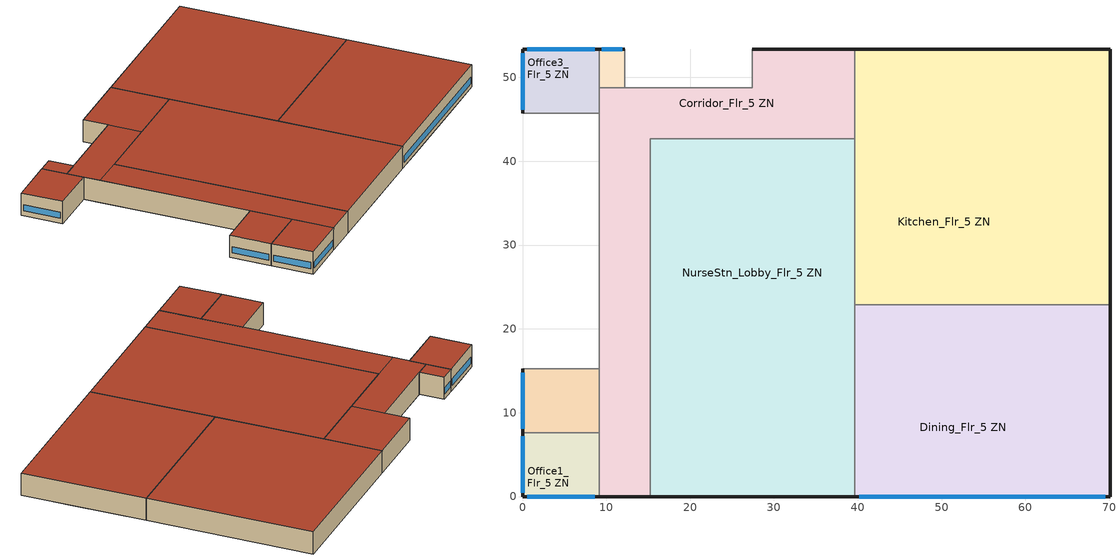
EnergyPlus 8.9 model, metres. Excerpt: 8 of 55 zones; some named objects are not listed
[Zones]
Corridor_Flr_5 ZN
 floor adiabatic (BTAP-Int-Wall): 15.24,4.57 15.24,0 9.14,0 9.14,4.57 z17.07; 28.96,53.34 28.96,48.77 27.43,48.77 27.43,53.34 z17.07
 floor to Corridor_SE_Flr_4 ZN (BTAP-Int-Floor): 15.24,10.67 15.24,4.57 9.14,4.57 9.14,10.67 z17.07
 floor to Corridor_NW_Flr_4 ZN (BTAP-Int-Floor): 39.62,53.34 39.62,42.67 9.14,42.67 9.14,48.77 28.96,48.77 28.96,53.34 z17.07
 floor to Lab_Flr_4 ZN (BTAP-Int-Floor): 15.24,33.53 15.24,10.67 9.14,10.67 9.14,33.53 z17.07
 floor to NurseStn_Lobby_Flr_4 ZN (BTAP-Int-Floor): 15.24,42.67 15.24,33.53 9.14,33.53 9.14,42.67 z17.07
 wall outside (BTAP-Ext-Wall-Mass:U-0.315): 9.14,0 15.24,0 / 39.62,53.34 27.43,53.34 z17.07:21.34
 wall adiabatic (BTAP-Int-Wall): 9.14,45.72 9.14,15.24 9.14,7.62 / 27.43,53.34 27.43,48.77 12.19,48.77 9.14,48.77 z17.07:21.34
 wall to NurseStn_Lobby_Flr_5 ZN (BTAP-Int-Wall): 15.24,0 15.24,42.67 39.62,42.67 z17.07:21.34
 wall to Office1_Flr_5 ZN (BTAP-Int-Wall): 9.14,7.62 9.14,0 z17.07:21.34
 wall to Office3_Flr_5 ZN (BTAP-Int-Wall): 9.14,48.77 9.14,45.72 z17.07:21.34
 wall to Kitchen_Flr_5 ZN (BTAP-Int-Wall): 39.62,42.67 39.62,53.34 z17.07:21.34
 roof outside (BTAP-Ext-Roof-Metal:U-0.227): 15.24,0 15.24,42.67 9.14,42.67 9.14,0 z21.34; 39.62,42.67 39.62,53.34 27.43,53.34 27.43,42.67 z21.34; 27.43,42.67 27.43,48.77 9.14,48.77 9.14,42.67 z21.34
Dining_Flr_5 ZN
 floor adiabatic (BTAP-Int-Wall): 70.1,22.86 70.1,8.99 65.53,8.99 65.53,22.86 z17.07; 70.1,8.99 70.1,4.57 65.53,4.57 65.53,8.99 z17.07; 62.48,4.57 62.48,0 44.2,0 44.2,4.57 z17.07; 44.2,4.57 44.2,0 39.62,0 39.62,4.57 z17.07
 floor to PatRoom2_Flr_4 ZN (BTAP-Int-Floor): 70.1,4.57 70.1,0 62.48,0 62.48,4.57 z17.07
 floor to Radiology_Flr_4 ZN (BTAP-Int-Floor): 60.96,22.86 60.96,19.81 39.62,19.81 39.62,22.86 z17.07
 floor to Corridor_SE_Flr_4 ZN (BTAP-Int-Floor): 65.53,22.86 65.53,4.57 39.62,4.57 39.62,10.67 60.96,10.67 60.96,22.86 z17.07
 floor to NurseStn_Lobby_Flr_4 ZN (BTAP-Int-Floor): 60.96,19.81 60.96,10.67 39.62,10.67 39.62,19.81 z17.07
 wall outside (BTAP-Ext-Wall-Mass:U-0.315): 39.62,0 70.1,0 70.1,22.86 z17.07:21.34
 wall to NurseStn_Lobby_Flr_5 ZN (BTAP-Int-Wall): 39.62,22.86 39.62,0 z17.07:21.34
 wall to Kitchen_Flr_5 ZN (BTAP-Int-Wall): 70.1,22.86 39.62,22.86 z17.07:21.34
 window (BTAP-Ext-FixedWindow:U=0.240 SHGC=0.600): 40.2,0 69.53,0 z17.98:19.2
 roof outside (BTAP-Ext-Roof-Metal:U-0.227): 70.1,0 70.1,22.86 39.62,22.86 39.62,0 z21.34
Kitchen_Flr_5 ZN
 floor to Corridor_NW_Flr_4 ZN (BTAP-Int-Floor): 65.53,48.77 65.53,42.67 39.62,42.67 39.62,48.77 z17.07
 floor to PatRoom4_Flr_4 ZN (BTAP-Int-Floor): 70.1,53.34 70.1,48.77 62.48,48.77 62.48,53.34 z17.07
 floor adiabatic (BTAP-Int-Wall): 62.48,53.34 62.48,48.77 44.2,48.77 44.2,53.34 z17.07; 70.1,48.77 70.1,22.86 65.53,22.86 65.53,48.77 z17.07; 44.2,53.34 44.2,48.77 39.62,48.77 39.62,53.34 z17.07
 floor to Radiology_Flr_4 ZN (BTAP-Int-Floor): 60.96,42.67 60.96,22.86 39.62,22.86 39.62,42.67 z17.07
 floor to Corridor_SE_Flr_4 ZN (BTAP-Int-Floor): 65.53,42.67 65.53,22.86 60.96,22.86 60.96,42.67 z17.07
 wall outside (BTAP-Ext-Wall-Mass:U-0.315): 70.1,22.86 70.1,53.34 39.62,53.34 z17.07:21.34
 wall to NurseStn_Lobby_Flr_5 ZN (BTAP-Int-Wall): 39.62,42.67 39.62,22.86 z17.07:21.34
 roof outside (BTAP-Ext-Roof-Metal:U-0.227): 70.1,22.86 70.1,53.34 39.62,53.34 39.62,22.86 z21.34
NurseStn_Lobby_Flr_5 ZN
 floor to NurseStn_Lobby_Flr_4 ZN (BTAP-Int-Floor): 39.62,42.67 39.62,10.67 28.96,10.67 28.96,19.81 15.24,19.81 15.24,42.67 z17.07
 floor to Corridor_SE_Flr_4 ZN (BTAP-Int-Floor): 39.62,10.67 39.62,0 28.96,0 28.96,4.57 15.24,4.57 15.24,10.67 z17.07
 floor to Lab_Flr_4 ZN (BTAP-Int-Floor): 28.96,19.81 28.96,10.67 15.24,10.67 15.24,19.81 z17.07
 floor adiabatic (BTAP-Int-Wall): 28.96,4.57 28.96,0 15.24,0 15.24,4.57 z17.07
 wall outside (BTAP-Ext-Wall-Mass:U-0.315): 15.24,0 39.62,0 z17.07:21.34
 roof outside (BTAP-Ext-Roof-Metal:U-0.227): 39.62,0 39.62,42.67 15.24,42.67 15.24,0 z21.34
Office1_Flr_5 ZN
 floor adiabatic (BTAP-Int-Wall): 4.57,7.62 4.57,4.57 0,4.57 0,7.62 z17.07; 9.14,4.57 9.14,0 6.1,0 6.1,4.57 z17.07
 floor to PatRoom6_Flr_4 ZN (BTAP-Int-Floor): 6.1,4.57 6.1,0 0,0 0,4.57 z17.07
 floor to Corridor_SE_Flr_4 ZN (BTAP-Int-Floor): 9.14,7.62 9.14,4.57 4.57,4.57 4.57,7.62 z17.07
 wall outside (BTAP-Ext-Wall-Mass:U-0.315): 0,7.62 0,0 9.14,0 z17.07:21.34
 wall adiabatic (BTAP-Int-Wall): 9.14,7.62 0,7.62 z17.07:21.34
 window (BTAP-Ext-FixedWindow:U=0.240 SHGC=0.600): 0.55,0 8.59,0 / 0,7.16 0,0.46 z17.98:19.2
 roof outside (BTAP-Ext-Roof-Metal:U-0.227): 9.14,0 9.14,7.62 0,7.62 0,0 z21.34
Office2_Mult5_Flr_5 ZN
 floor adiabatic (BTAP-Int-Wall): 4.57,15.24 4.57,8.99 0,8.99 0,15.24 z17.07; 9.14,10.67 9.14,7.62 4.57,7.62 4.57,10.67 z17.07; 4.57,8.99 4.57,7.62 0,7.62 0,8.99 z17.07; 9.14,15.24 9.14,10.67 4.57,10.67 4.57,15.24 z17.07
 wall outside (BTAP-Ext-Wall-Mass:U-0.315): 0,15.24 0,7.62 z17.07:21.34
 wall adiabatic (BTAP-Int-Wall): 0,7.62 9.14,7.62 9.14,15.24 0,15.24 z17.07:21.34
 window (BTAP-Ext-FixedWindow:U=0.240 SHGC=0.600): 0,14.78 0,8.08 z17.98:19.2
 roof outside (BTAP-Ext-Roof-Metal:U-0.227): 9.14,7.62 9.14,15.24 0,15.24 0,7.62 z21.34
Office3_Flr_5 ZN
 floor to PatRoom8_Flr_4 ZN (BTAP-Int-Floor): 6.1,53.34 6.1,48.77 0,48.77 0,53.34 z17.07
 floor to Corridor_NW_Flr_4 ZN (BTAP-Int-Floor): 9.14,48.77 9.14,45.72 4.57,45.72 4.57,48.77 z17.07
 floor adiabatic (BTAP-Int-Wall): 9.14,53.34 9.14,48.77 6.1,48.77 6.1,53.34 z17.07; 4.57,48.77 4.57,45.72 0,45.72 0,48.77 z17.07
 wall outside (BTAP-Ext-Wall-Mass:U-0.315): 9.14,53.34 0,53.34 0,45.72 z17.07:21.34
 wall adiabatic (BTAP-Int-Wall): 9.14,48.77 9.14,53.34 / 0,45.72 9.14,45.72 z17.07:21.34
 window (BTAP-Ext-FixedWindow:U=0.240 SHGC=0.600): 8.59,53.34 0.55,53.34 / 0,52.88 0,46.18 z17.98:19.2
 roof outside (BTAP-Ext-Roof-Metal:U-0.227): 9.14,45.72 9.14,53.34 0,53.34 0,45.72 z21.34
Office4_Mult6_Flr_5 ZN
 floor adiabatic (BTAP-Int-Wall): 12.19,53.34 12.19,48.77 9.14,48.77 9.14,53.34 z17.07
 wall outside (BTAP-Ext-Wall-Mass:U-0.315): 12.19,53.34 9.14,53.34 z17.07:21.34
 wall adiabatic (BTAP-Int-Wall): 9.14,53.34 9.14,48.77 12.19,48.77 12.19,53.34 z17.07:21.34
 window (BTAP-Ext-FixedWindow:U=0.240 SHGC=0.600): 11.88,53.34 9.45,53.34 z17.98:19.2
 roof outside (BTAP-Ext-Roof-Metal:U-0.227): 12.19,48.77 12.19,53.34 9.14,53.34 9.14,48.77 z21.34
[Building]
Hospital-CAN_BC_Vancouver.Intl.AP.718920_CWEC2016.epw created: 2018-09-18 16:56:11 +0000
[Site:Location]
Vancouver Intl AP_BC_CAN: Latitude {deg}=49.195; Longitude {deg}=-123.184; Time Zone {hr}=-8; Elevation {m}=4.3
[Site:GroundTemperature:BuildingSurface]
19.527, 19.502, 19.536, 19.598, 20.002, 21.64, 22.225, 22.375, 21.449, 20.121, 19.802, 19.633
[Site:WaterMainsTemperature]
Calculation Method=Correlation; Annual Average Outdoor Air Temperature {C}=10.4083; Maximum Difference In Monthly Average Outdoor Air Temperatures {deltaC}=14.1
[SizingPeriod:DesignDay] Day of Month=21; Dry-Bulb Temperature Range Modifier Type=DefaultMultipliers; Humidity Condition Type=Wetbulb; Barometric Pressure {Pa}=101273; Rain Indicator=No; Snow Indicator=No; Daylight Saving Time Indicator=No
Name | Month | Day Type | Maximum Dry-Bulb Temperature {C} | Daily Dry-Bulb Temperature Range {deltaC} | Wetbulb or DewPoint at Maximum Dry-Bulb {C} | Wind Speed {m/s} | Wind Direction {deg} | Solar Model Indicator | ASHRAE Clear Sky Optical Depth for Beam Irradiance (taub) | ASHRAE Clear Sky Optical Depth for Diffuse Irradiance (taud) | Sky Clearness
Vancouver Intl AP Ann Clg .4% Condns DB=>MWB | 7 | SummerDesignDay | 25.1 | 7.6 | 18.5 | 3.7 | 300 | ASHRAETau | 0.359 | 2.485
Vancouver Intl AP Ann Htg 99.6% Condns DB | 12 | WinterDesignDay | -6.1 | 0 | -6.1 | 3 | 100 | ASHRAEClearSky |  |  | 0
[Material] Thermal Absorptance=0.9
Name | Roughness | Thickness {m} | Conductivity {W/m-K} | Density {kg/m3} | Specific Heat {J/kg-K} | Solar Absorptance | Visible Absorptance
1/2IN Gypsum 1 | Smooth | 0.0127 | 0.16 | 784.9 | 830 | 0.4 | 0.4
100mm Normalweight concrete floor 1 | MediumSmooth | 0.1016 | 2.31 | 2322 | 832 | 0.7 | 0.7
1IN Stucco 2 | Smooth | 0.0253 | 0.6918 | 1858 | 837 | 0.7 | 0.92
8IN CONCRETE HW RefBldg 1 | Rough | 0.2032 | 1.311 | 2240 | 836.8 | 0.7 | 0.7
G01 13mm gypsum board 1 | Smooth | 0.0127 | 0.16 | 800 | 1090 | 0.7 | 0.5
Metal Roof Surface 1 | Smooth | 0.0008 | 45.28 | 7824 | 500 | 0.7 | 0.7
[Material:NoMass] Roughness=Smooth; Thermal Absorptance=0.9; Solar Absorptance=0.7
Name | Thermal Resistance {m2-K/W} | Visible Absorptance
Typical Carpet Pad | 0.21648 | 0.8
Typical Insulation 2 | 2.90366 | 0.7
Typical Insulation 3 | 4.40527 | 0.7
[WindowMaterial:Blind]
Window Material Blind 1: Slat Orientation=Horizontal; Slat Width {m}=0.025; Slat Separation {m}=0.01875; Slat Thickness {m}=0.001; Slat Angle {deg}=45; Slat Conductivity {W/m-K}=221; Slat Beam Solar Transmittance=0; Front Side Slat Beam Solar Reflectance=0.5; Back Side Slat Beam Solar Reflectance=0.5; Slat Diffuse Solar Transmittance=0; Front Side Slat Diffuse Solar Reflectance=0.5; Back Side Slat Diffuse Solar Reflectance=0.5; Slat Beam Visible Transmittance=0; Front Side Slat Beam Visible Reflectance=0.5; Back Side Slat Beam Visible Reflectance=0.5; Slat Diffuse Visible Transmittance=0; Front Side Slat Diffuse Visible Reflectance=0.5; Back Side Slat Diffuse Visible Reflectance=0.5; Slat Infrared Hemispherical Transmittance=0; Front Side Slat Infrared Hemispherical Emissivity=0.9; Back Side Slat Infrared Hemispherical Emissivity=0.9; Blind to Glass Distance {m}=0.05; Blind Top Opening Multiplier=0.5; Blind Bottom Opening Multiplier=0.5; Blind Left Side Opening Multiplier=0.5; Blind Right Side Opening Multiplier=0.5; Minimum Slat Angle {deg}=0; Maximum Slat Angle {deg}=180
[WindowMaterial:SimpleGlazingSystem]
SimpleGlazing:U=0.240 SHGC=0.600: U-Factor {W/m2-K}=2.4; Solar Heat Gain Coefficient=0.6; Visible Transmittance=0.21
[WindowProperty:ShadingControl]
Shading Control 1: Shading Type=InteriorBlind; Shading Control Type=OnIfHighSolarOnWindow; Setpoint {BasedOnField A4}=27; Shading Control Is Scheduled=No; Glare Control Is Active=No; Shading Device Material=Window Material Blind 1
[Construction]
BTAP-Ext-FixedWindow:U=0.240 SHGC=0.600: SimpleGlazing:U=0.240 SHGC=0.600
BTAP-Ext-Roof-Metal:U-0.227: Metal Roof Surface 1, Typical Insulation 3
BTAP-Ext-Wall-Mass:U-0.315: 1IN Stucco 2, 8IN CONCRETE HW RefBldg 1, Typical Insulation 2, 1/2IN Gypsum 1
BTAP-Int-Floor: 100mm Normalweight concrete floor 1, Typical Carpet Pad
BTAP-Int-Wall: G01 13mm gypsum board 1, G01 13mm gypsum board 1
[Zone]
Name | Multiplier
Corridor_Flr_5 ZN; Dining_Flr_5 ZN; Kitchen_Flr_5 ZN; NurseStn_Lobby_Flr_5 ZN; Office1_Flr_5 ZN; Office3_Flr_5 ZN
Office2_Mult5_Flr_5 ZN | 5
Office4_Mult6_Flr_5 ZN | 6
[ZoneControl:Thermostat] Control Object Type 1=ThermostatSetpoint:DualSetpoint
Name | Zone or ZoneList | Control Type Schedule | Control Name 1
Corridor_Flr_5 ZN Thermostat | Corridor_Flr_5 ZN | Corridor_Flr_5 ZN Thermostat Schedule | Space Function Corridor/Transition area - hospital-sch-B Thermostat 3
Dining_Flr_5 ZN Thermostat | Dining_Flr_5 ZN | Dining_Flr_5 ZN Thermostat Schedule | Space Function Dining area - bar lounge/leisure dining Thermostat 1
Kitchen_Flr_5 ZN Thermostat | Kitchen_Flr_5 ZN | Kitchen_Flr_5 ZN Thermostat Schedule | Space Function Food preparation area Thermostat 1
NurseStn_Lobby_Flr_5 ZN Thermostat | NurseStn_Lobby_Flr_5 ZN | NurseStn_Lobby_Flr_5 ZN Thermostat Schedule | Space Function Health care facility nurses station Thermostat 5
Office1_Flr_5 ZN Thermostat | Office1_Flr_5 ZN | Office1_Flr_5 ZN Thermostat Schedule | Space Function Office enclosed > 25 m2 Thermostat 2
Office2_Mult5_Flr_5 ZN Thermostat | Office2_Mult5_Flr_5 ZN | Office2_Mult5_Flr_5 ZN Thermostat Schedule | Space Function Office enclosed > 25 m2 Thermostat 4
Office3_Flr_5 ZN Thermostat | Office3_Flr_5 ZN | Office3_Flr_5 ZN Thermostat Schedule | Space Function Office enclosed > 25 m2 Thermostat 5
Office4_Mult6_Flr_5 ZN Thermostat | Office4_Mult6_Flr_5 ZN | Office4_Mult6_Flr_5 ZN Thermostat Schedule | Space Function Office enclosed > 25 m2 Thermostat 6
[ThermostatSetpoint:DualSetpoint]
Name | Heating Setpoint Temperature Schedule | Cooling Setpoint Temperature Schedule
Space Function Corridor/Transition area - hospital-sch-B Thermostat 3; Space Function Dining area - bar lounge/leisure dining Thermostat 1; Space Function Food preparation area Thermostat 1 | NECB-B-Thermostat Setpoint-Heating | NECB-B-Thermostat Setpoint-Cooling
Space Function Health care facility nurses station Thermostat 5 | NECB-H-Thermostat Setpoint-Heating | NECB-H-Thermostat Setpoint-Cooling
Space Function Office enclosed > 25 m2 Thermostat 2; Space Function Office enclosed > 25 m2 Thermostat 4; Space Function Office enclosed > 25 m2 Thermostat 5; Space Function Office enclosed > 25 m2 Thermostat 6 | NECB-A-Thermostat Setpoint-Heating | NECB-A-Thermostat Setpoint-Cooling
[DesignSpecification:OutdoorAir] Outdoor Air Method=Sum; Outdoor Air Flow per Person {m3/s-person}=0; Outdoor Air Flow per Zone {m3/s}=0; Outdoor Air Flow Air Changes per Hour {1/hr}=0
Name | Outdoor Air Flow per Zone Floor Area {m3/s-m2}
Space Function Corridor/Transition area - hospital-sch-B Ventilation | 0.0003048
Space Function Dining area - bar lounge/leisure dining Ventilation | 0.0035814
Space Function Health care facility nurses station Ventilation | 0.001524
Space Function Food preparation area Ventilation | 0.0013716
Space Function Office enclosed > 25 m2 Ventilation | 0.00042164
[Zone equipment]
Corridor_Flr_5 ZN: Zone HVAC Ideal Loads Air System 4
Dining_Flr_5 ZN: Zone HVAC Ideal Loads Air System 9
Kitchen_Flr_5 ZN: Zone HVAC Ideal Loads Air System 21
NurseStn_Lobby_Flr_5 ZN: Zone HVAC Ideal Loads Air System 27
Office1_Flr_5 ZN: Zone HVAC Ideal Loads Air System 28
Office2_Mult5_Flr_5 ZN: Zone HVAC Ideal Loads Air System 30
Office3_Flr_5 ZN: Zone HVAC Ideal Loads Air System 31
Office4_Mult6_Flr_5 ZN: Zone HVAC Ideal Loads Air System 32
[Sizing:Zone] Zone Cooling Design Supply Air Temperature Input Method=SupplyAirTemperature; Zone Cooling Design Supply Air Temperature {C}=14; Zone Cooling Design Supply Air Temperature Difference {deltaC}=11.11; Zone Heating Design Supply Air Temperature Input Method=SupplyAirTemperature; Zone Heating Design Supply Air Temperature {C}=40; Zone Heating Design Supply Air Temperature Difference {deltaC}=11.11; Zone Cooling Design Supply Air Humidity Ratio {kgWater/kgDryAir}=0.0085; Zone Heating Design Supply Air Humidity Ratio {kgWater/kgDryAir}=0.008; Cooling Design Air Flow Method=DesignDay; Cooling Design Air Flow Rate {m3/s}=0; Cooling Minimum Air Flow per Zone Floor Area {m3/s-m2}=0.000762; Cooling Minimum Air Flow {m3/s}=0; Cooling Minimum Air Flow Fraction=0; Heating Design Air Flow Method=DesignDay; Heating Design Air Flow Rate {m3/s}=0; Heating Maximum Air Flow per Zone Floor Area {m3/s-m2}=0.002032; Heating Maximum Air Flow {m3/s}=0.141576; Heating Maximum Air Flow Fraction=0.3; Account for Dedicated Outdoor Air System=No
Name | Design Specification Outdoor Air Object | Design Specification Zone Air Distribution Object
Corridor_Flr_5 ZN | Space Function Corridor/Transition area - hospital-sch-B Ventilation | Corridor_Flr_5 ZN Design Spec Zone Air Dist
Dining_Flr_5 ZN | Space Function Dining area - bar lounge/leisure dining Ventilation | Dining_Flr_5 ZN Design Spec Zone Air Dist
Kitchen_Flr_5 ZN | Space Function Food preparation area Ventilation | Kitchen_Flr_5 ZN Design Spec Zone Air Dist
NurseStn_Lobby_Flr_5 ZN | Space Function Health care facility nurses station Ventilation | NurseStn_Lobby_Flr_5 ZN Design Spec Zone Air Dist
Office1_Flr_5 ZN | Space Function Office enclosed > 25 m2 Ventilation | Office1_Flr_5 ZN Design Spec Zone Air Dist
Office2_Mult5_Flr_5 ZN | Space Function Office enclosed > 25 m2 Ventilation | Office2_Mult5_Flr_5 ZN Design Spec Zone Air Dist
Office3_Flr_5 ZN | Space Function Office enclosed > 25 m2 Ventilation | Office3_Flr_5 ZN Design Spec Zone Air Dist
Office4_Mult6_Flr_5 ZN | Space Function Office enclosed > 25 m2 Ventilation | Office4_Mult6_Flr_5 ZN Design Spec Zone Air Dist
[DesignSpecification:ZoneAirDistribution] Zone Air Distribution Effectiveness in Cooling Mode=1; Zone Air Distribution Effectiveness in Heating Mode=1
Corridor_Flr_5 ZN Design Spec Zone Air Dist; Dining_Flr_5 ZN Design Spec Zone Air Dist; Kitchen_Flr_5 ZN Design Spec Zone Air Dist; NurseStn_Lobby_Flr_5 ZN Design Spec Zone Air Dist; Office1_Flr_5 ZN Design Spec Zone Air Dist; Office2_Mult5_Flr_5 ZN Design Spec Zone Air Dist; Office3_Flr_5 ZN Design Spec Zone Air Dist; Office4_Mult6_Flr_5 ZN Design Spec Zone Air Dist
[ZoneInfiltration:DesignFlowRate] Schedule=Always On Discrete; Design Flow Rate Calculation Method=Flow/ExteriorArea; Flow per Exterior Surface Area {m3/s-m2}=0.00025; Constant Term Coefficient=0; Temperature Term Coefficient=0; Velocity Term Coefficient=0.224; Velocity Squared Term Coefficient=0
Name | Zone or ZoneList
Corridor_Flr_5 Infiltration | Corridor_Flr_5 ZN
Dining_Flr_5 Infiltration | Dining_Flr_5 ZN
Kitchen_Flr_5 Infiltration | Kitchen_Flr_5 ZN
NurseStn_Lobby_Flr_5 Infiltration | NurseStn_Lobby_Flr_5 ZN
Office1_Flr_5 Infiltration | Office1_Flr_5 ZN
Office2_Mult5_Flr_5 Infiltration | Office2_Mult5_Flr_5 ZN
Office3_Flr_5 Infiltration | Office3_Flr_5 ZN
Office4_Mult6_Flr_5 Infiltration | Office4_Mult6_Flr_5 ZN
[Schedule:Compact]
Corridor_Flr_5 ZN Thermostat Schedule; Dining_Flr_5 ZN Thermostat Schedule; Kitchen_Flr_5 ZN Thermostat Schedule; NurseStn_Lobby_Flr_5 ZN Thermostat Schedule; Office1_Flr_5 ZN Thermostat Schedule; Office2_Mult5_Flr_5 ZN Thermostat Schedule; Office3_Flr_5 ZN Thermostat Schedule; Office4_Mult6_Flr_5 ZN Thermostat Schedule: Through: 12/31, For: AllDays, Until: 24:00, 4
[Schedule:Day:Interval]
NECB-A-Thermostat Setpoint-Heating Sun|Hol Day; NECB-A-Thermostat Setpoint-Heating Sat Day: No, 24:00, 18
NECB-A-Thermostat Setpoint-Heating Default|Wkdy Day; NECB-A-Thermostat Setpoint-Heating Default: No, 06:00, 18, 07:00, 20, 21:00, 22, 24:00, 18
NECB-A-Thermostat Setpoint-Cooling Sun|Hol Day; NECB-A-Thermostat Setpoint-Cooling Sat Day: No, 24:00, 35
NECB-A-Thermostat Setpoint-Cooling Default|Wkdy Day; NECB-A-Thermostat Setpoint-Cooling Default: No, 06:00, 35, 21:00, 24, 24:00, 35
NECB-B-Thermostat Setpoint-Heating Sun|Hol Day: No, 01:00, 18, 02:00, 22, 09:00, 18, 10:00, 20, 23:00, 22, 24:00, 18
NECB-B-Thermostat Setpoint-Heating Default|Wkdy Day; NECB-B-Thermostat Setpoint-Heating Sat Day; NECB-B-Thermostat Setpoint-Heating Default: No, 02:00, 22, 08:00, 18, 09:00, 20, 24:00, 22
NECB-B-Thermostat Setpoint-Cooling Sun|Hol Day: No, 09:00, 35, 23:00, 24, 24:00, 35
NECB-B-Thermostat Setpoint-Cooling Default|Wkdy Day; NECB-B-Thermostat Setpoint-Cooling Sat Day; NECB-B-Thermostat Setpoint-Cooling Default: No, 01:00, 24, 08:00, 35, 24:00, 24
NECB-H-Thermostat Setpoint-Heating Sun|Hol Day; NECB-H-Thermostat Setpoint-Heating Default|Wkdy Day; NECB-H-Thermostat Setpoint-Heating Sat Day; NECB-H-Thermostat Setpoint-Heating Default: No, 01:00, 22, 07:00, 18, 08:00, 20, 24:00, 22
NECB-H-Thermostat Setpoint-Cooling Sun|Hol Day; NECB-H-Thermostat Setpoint-Cooling Default|Wkdy Day; NECB-H-Thermostat Setpoint-Cooling Sat Day; NECB-H-Thermostat Setpoint-Cooling Default: No, 24:00, 24
[Schedule:Week:Daily]
NECB-A-Thermostat Setpoint-Heating Week Rule - Jan1-Dec31: NECB-A-Thermostat Setpoint-Heating Sun|Hol Day, NECB-A-Thermostat Setpoint-Heating Default|Wkdy Day, NECB-A-Thermostat Setpoint-Heating Default|Wkdy Day, NECB-A-Thermostat Setpoint-Heating Default|Wkdy Day, NECB-A-Thermostat Setpoint-Heating Default|Wkdy Day, NECB-A-Thermostat Setpoint-Heating Default|Wkdy Day, NECB-A-Thermostat Setpoint-Heating Sat Day, NECB-A-Thermostat Setpoint-Heating Default, NECB-A-Thermostat Setpoint-Heating Default, NECB-A-Thermostat Setpoint-Heating Default, NECB-A-Thermostat Setpoint-Heating Default, NECB-A-Thermostat Setpoint-Heating Default
NECB-A-Thermostat Setpoint-Cooling Week Rule - Jan1-Dec31: NECB-A-Thermostat Setpoint-Cooling Sun|Hol Day, NECB-A-Thermostat Setpoint-Cooling Default|Wkdy Day, NECB-A-Thermostat Setpoint-Cooling Default|Wkdy Day, NECB-A-Thermostat Setpoint-Cooling Default|Wkdy Day, NECB-A-Thermostat Setpoint-Cooling Default|Wkdy Day, NECB-A-Thermostat Setpoint-Cooling Default|Wkdy Day, NECB-A-Thermostat Setpoint-Cooling Sat Day, NECB-A-Thermostat Setpoint-Cooling Default, NECB-A-Thermostat Setpoint-Cooling Default, NECB-A-Thermostat Setpoint-Cooling Default, NECB-A-Thermostat Setpoint-Cooling Default, NECB-A-Thermostat Setpoint-Cooling Default
NECB-B-Thermostat Setpoint-Heating Week Rule - Jan1-Dec31: NECB-B-Thermostat Setpoint-Heating Sun|Hol Day, NECB-B-Thermostat Setpoint-Heating Default|Wkdy Day, NECB-B-Thermostat Setpoint-Heating Default|Wkdy Day, NECB-B-Thermostat Setpoint-Heating Default|Wkdy Day, NECB-B-Thermostat Setpoint-Heating Default|Wkdy Day, NECB-B-Thermostat Setpoint-Heating Default|Wkdy Day, NECB-B-Thermostat Setpoint-Heating Sat Day, NECB-B-Thermostat Setpoint-Heating Default, NECB-B-Thermostat Setpoint-Heating Default, NECB-B-Thermostat Setpoint-Heating Default, NECB-B-Thermostat Setpoint-Heating Default, NECB-B-Thermostat Setpoint-Heating Default
NECB-B-Thermostat Setpoint-Cooling Week Rule - Jan1-Dec31: NECB-B-Thermostat Setpoint-Cooling Sun|Hol Day, NECB-B-Thermostat Setpoint-Cooling Default|Wkdy Day, NECB-B-Thermostat Setpoint-Cooling Default|Wkdy Day, NECB-B-Thermostat Setpoint-Cooling Default|Wkdy Day, NECB-B-Thermostat Setpoint-Cooling Default|Wkdy Day, NECB-B-Thermostat Setpoint-Cooling Default|Wkdy Day, NECB-B-Thermostat Setpoint-Cooling Sat Day, NECB-B-Thermostat Setpoint-Cooling Default, NECB-B-Thermostat Setpoint-Cooling Default, NECB-B-Thermostat Setpoint-Cooling Default, NECB-B-Thermostat Setpoint-Cooling Default, NECB-B-Thermostat Setpoint-Cooling Default
NECB-H-Thermostat Setpoint-Heating Week Rule - Jan1-Dec31: NECB-H-Thermostat Setpoint-Heating Sun|Hol Day, NECB-H-Thermostat Setpoint-Heating Default|Wkdy Day, NECB-H-Thermostat Setpoint-Heating Default|Wkdy Day, NECB-H-Thermostat Setpoint-Heating Default|Wkdy Day, NECB-H-Thermostat Setpoint-Heating Default|Wkdy Day, NECB-H-Thermostat Setpoint-Heating Default|Wkdy Day, NECB-H-Thermostat Setpoint-Heating Sat Day, NECB-H-Thermostat Setpoint-Heating Default, NECB-H-Thermostat Setpoint-Heating Default, NECB-H-Thermostat Setpoint-Heating Default, NECB-H-Thermostat Setpoint-Heating Default, NECB-H-Thermostat Setpoint-Heating Default
NECB-H-Thermostat Setpoint-Cooling Week Rule - Jan1-Dec31: NECB-H-Thermostat Setpoint-Cooling Sun|Hol Day, NECB-H-Thermostat Setpoint-Cooling Default|Wkdy Day, NECB-H-Thermostat Setpoint-Cooling Default|Wkdy Day, NECB-H-Thermostat Setpoint-Cooling Default|Wkdy Day, NECB-H-Thermostat Setpoint-Cooling Default|Wkdy Day, NECB-H-Thermostat Setpoint-Cooling Default|Wkdy Day, NECB-H-Thermostat Setpoint-Cooling Sat Day, NECB-H-Thermostat Setpoint-Cooling Default, NECB-H-Thermostat Setpoint-Cooling Default, NECB-H-Thermostat Setpoint-Cooling Default, NECB-H-Thermostat Setpoint-Cooling Default, NECB-H-Thermostat Setpoint-Cooling Default
[Schedule:Year]
NECB-A-Thermostat Setpoint-Heating: NECB-A-Thermostat Setpoint-Heating Week Rule - Jan1-Dec31, 1, 1, 12, 31
NECB-A-Thermostat Setpoint-Cooling: NECB-A-Thermostat Setpoint-Cooling Week Rule - Jan1-Dec31, 1, 1, 12, 31
NECB-B-Thermostat Setpoint-Heating: NECB-B-Thermostat Setpoint-Heating Week Rule - Jan1-Dec31, 1, 1, 12, 31
NECB-B-Thermostat Setpoint-Cooling: NECB-B-Thermostat Setpoint-Cooling Week Rule - Jan1-Dec31, 1, 1, 12, 31
NECB-H-Thermostat Setpoint-Heating: NECB-H-Thermostat Setpoint-Heating Week Rule - Jan1-Dec31, 1, 1, 12, 31
NECB-H-Thermostat Setpoint-Cooling: NECB-H-Thermostat Setpoint-Cooling Week Rule - Jan1-Dec31, 1, 1, 12, 31
[Schedule:Constant]
Always On Discrete: Hourly Value=1
